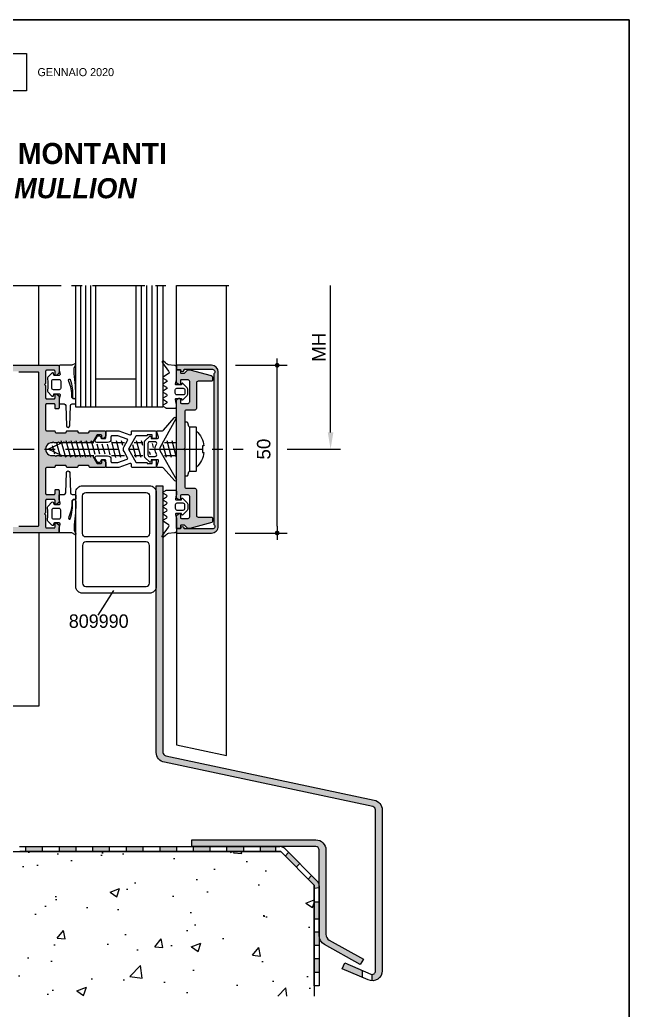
# Model space of a CAD drawing. Header units: millimetres. Extents: x -153 to 2280, y 0 to 724.
# Drawn here: x 1499.1 to 1590, y 546.4 to 694 of the extents above; entities that cross this region are included whole.
import ezdxf
from ezdxf.enums import TextEntityAlignment as Align

# ---------------------------------------------------------------- set-up
doc = ezdxf.new("R2010")
doc.units = ezdxf.units.MM
doc.header["$LTSCALE"] = 0.025
doc.header["$MEASUREMENT"] = 0
doc.linetypes.add('CENTER', pattern=[2, 1.25, -0.25, 0.25, -0.25])
doc.layers.get('0').update_dxf_attribs({"lineweight": 5})
for name, color, linetype in [('ASSI', 1, 'CENTER'), ('FILL', 253, 'Continuous'), ('FINE', 7, 'Continuous'), ('GOMMA', 80, 'Continuous'), ('GROSSA', 8, 'Continuous'), ('MARCHIO', 7, 'Continuous'), ('MURO', 5, 'Continuous'), ('QUOTE', 254, 'Continuous'), ('TESTO', 2, 'Continuous'), ('VETRO', 140, 'Continuous')]:
    doc.layers.add(name, color=color, linetype=linetype)
doc.styles.add('Aluk Text', font='GOTHIC.TTF')
doc.styles.add('CARTIGLIO', font='GOTHIC.TTF')
doc.styles.get("Standard").update_dxf_attribs({"font": 'arial.ttf'})

# ---------------------------------------------------------------- blocks, each defined once
blk = doc.blocks.new('k0855')
at = {"layer": 'GROSSA'}
blk.add_lwpolyline([(11.65, 0.8, -0.414214), (11.15, 0.3), (0.3, 0.3), (0, 0), (-0.3, 0.3), (-11.15, 0.3, -0.414214), (-11.65, 0.8), (-11.65, 3.3, 0.414214), (-12.15, 3.8), (-19.75, 3.8, -0.414214), (-20.25, 4.3), (-20.25, 8.3, 0.414214), (-20.55, 8.6), (-21.6, 8.6, 0.339454), (-21.89, 8.38), (-23.65, 1.8), (-23.65, 1.24), (-22.65, 0.24), (-22.65, -0.7, -0.414214), (-22.95, -1), (-23.5, -1, 0.414214), (-23.65, -1.15), (-23.65, -2.05, 0.414214), (-23.5, -2.2), (-19.97, -2.2, 0.198912), (-19.76, -2.11), (-19.24, -1.59, 0.198912), (-19.15, -1.38), (-19.15, -1.3, 0.414214), (-19.45, -1), (-20.35, -1, -0.414214), (-20.65, -0.7), (-20.65, 1.3, -0.414214), (-20.15, 1.8), (-14.15, 1.8, -0.414214), (-13.65, 1.3), (-13.65, -0.7, -0.414214), (-13.95, -1), (-14.85, -1, 0.414214), (-15.15, -1.3), (-15.15, -1.48, 0.198912), (-15.06, -1.69), (-14.64, -2.11, 0.198912), (-14.43, -2.2), (14.43, -2.2, 0.198912), (14.64, -2.11), (15.06, -1.69, 0.198912), (15.15, -1.48), (15.15, -1.3, 0.414214), (14.85, -1), (13.95, -1, -0.414214), (13.65, -0.7), (13.65, 1.3, -0.414214), (14.15, 1.8), (20.14, 1.8, -0.414214), (20.64, 1.3), (20.64, -0.7, -0.414214), (20.34, -1), (19.44, -1, 0.414214), (19.14, -1.3), (19.14, -1.38, 0.198912), (19.23, -1.59), (19.75, -2.11, 0.198912), (19.96, -2.2), (23.49, -2.2, 0.414214), (23.64, -2.05), (23.64, -1.15, 0.414214), (23.49, -1), (22.94, -1, -0.414214), (22.64, -0.7), (22.64, 0.24), (23.64, 1.24), (23.64, 1.8), (21.91, 8.23, 0.339454), (21.43, 8.6), (20.54, 8.6, 0.414214), (20.24, 8.3), (20.24, 4.3, -0.414214), (19.74, 3.8), (12.15, 3.8, 0.414214), (11.65, 3.3)], format="xyb", close=True, dxfattribs=at)
blk = doc.blocks.new('PUNTO')
blk.add_line((-1, 0), (1, 0))
at = {"const_width": 0.35}
blk.add_lwpolyline([(-0.175, 0, 1), (0.175, 0, 1)], format="xyb", close=True, dxfattribs=at)
blk = doc.blocks.new('NMC')
at = {"layer": 'MARCHIO'}
blk.add_line((3.48, -10.6), (3.48, -5), dxfattribs=at)
at = {"layer": 'MARCHIO', "const_width": 0.715}
blk.add_lwpolyline([(-16.55, -6.25), (-16.55, -9.16, -1), (-18.71, -9.16), (-18.71, -6.25)], format="xyb", dxfattribs=at)
at = {"layer": 'MARCHIO'}
blk.add_lwpolyline([(15.08, -10.6), (-8.93, -10.6), (-8.93, -5), (15.08, -5)], close=True, dxfattribs=at)
blk.add_circle((-13.11, -5.43), 0.354, dxfattribs=at)
for points in [[(-15.33, -4.97), (-13.83, -4.97), (-15.33, -10.6), (-13.83, -10.6)], [(-25.23, -10.6), (-24.37, -10.6), (-22.33, -6.25), (-22.31, -7.51)], [(-22.33, -6.25), (-22.31, -7.51), (-21.6, -6.25), (-21.6, -10.6)], [(-21.23, -6.25), (-20.51, -6.25), (-21.23, -10.6), (-20.51, -9.88)], [(-12.31, -6.35), (-10.47, -6.35), (-13.81, -8.47), (-11.97, -8.47)], [(-23.11, -8.71), (-23.58, -9.42), (-22.31, -8.71), (-22.31, -9.42)], [(-22.31, -10.6), (-21.6, -10.6), (-22.31, -7.51)], [(-13.81, -8.47), (-11.97, -8.47), (-12.31, -10.6), (-10.47, -10.6)], [(-20.51, -9.88), (-21.23, -10.6), (-19.14, -9.88), (-19.14, -10.6)]]:
    blk.add_solid(points, dxfattribs=at)
blk.add_text('R', height=0.356, dxfattribs=at).set_placement((-13.11, -5.43), align=Align.MIDDLE)
at = {"layer": 'MARCHIO', "color": 2, "style": 'CARTIGLIO'}
for tag, p in [('SERIE', (-2.72, -7.8)), ('PAG', (9.28, -7.8))]:
    blk.add_attdef(tag, text='', height=2.4, dxfattribs=at).set_placement(p, align=Align.MIDDLE)
blk.add_attdef('REVISIONE', text='', height=1.2, dxfattribs=at).set_placement((16.73, -7.8), align=Align.MIDDLE_LEFT)

msp = doc.modelspace()

# ---------------------------------------------------------------- hatches: boundary and pattern name
at = {"layer": 'FILL'}
h = msp.add_hatch(color=256, dxfattribs=at)
edge = h.paths.add_edge_path()
edge.add_arc((1511.786, 632.592), 0.155, 1.8558, 88.26418, ccw=False)
edge.add_line((1511.941, 632.597), (1511.941, 632.009))
edge.add_arc((1511.791, 632.009), 0.15, 315, 360, ccw=False)
edge.add_line((1511.897, 631.903), (1511.635, 631.641))
edge.add_arc((1511.513, 631.763), 0.173, 185.31606, 315, ccw=False)
edge.add_line((1511.341, 631.747), (1511.341, 631.997))
edge.add_arc((1511.191, 631.997), 0.15, 360, 450)
edge.add_line((1511.191, 632.147), (1510.706, 632.147))
edge.add_arc((1510.706, 631.997), 0.15, 90, 150)
edge.add_line((1510.576, 632.072), (1509.97, 631.022))
edge.add_line((1509.97, 631.022), (1509.84, 630.947))
edge.add_line((1509.84, 630.947), (1509.793, 630.947))
edge.add_line((1509.793, 630.947), (1509.643, 631.097))
edge.add_line((1509.643, 631.097), (1509.493, 630.947))
edge.add_line((1509.493, 630.947), (1508.996, 630.947))
edge.add_line((1508.996, 630.947), (1508.846, 631.097))
edge.add_line((1508.846, 631.097), (1508.696, 630.947))
edge.add_line((1508.696, 630.947), (1508.201, 630.947))
edge.add_line((1508.201, 630.947), (1508.051, 631.097))
edge.add_line((1508.051, 631.097), (1507.901, 630.947))
edge.add_line((1507.901, 630.947), (1507.406, 630.947))
edge.add_line((1507.406, 630.947), (1507.256, 631.097))
edge.add_line((1507.256, 631.097), (1507.106, 630.947))
edge.add_line((1507.106, 630.947), (1506.611, 630.947))
edge.add_line((1506.611, 630.947), (1506.461, 631.097))
edge.add_line((1506.461, 631.097), (1506.311, 630.947))
edge.add_line((1506.311, 630.947), (1505.816, 630.947))
edge.add_line((1505.816, 630.947), (1505.666, 631.097))
edge.add_line((1505.666, 631.097), (1505.516, 630.947))
edge.add_line((1505.516, 630.947), (1505.021, 630.947))
edge.add_line((1505.021, 630.947), (1504.871, 631.097))
edge.add_line((1504.871, 631.097), (1504.721, 630.947))
edge.add_line((1504.721, 630.947), (1504.226, 630.947))
edge.add_line((1504.226, 630.947), (1504.076, 631.097))
edge.add_line((1504.076, 631.097), (1503.925, 630.947))
edge.add_arc((1503.891, 629.997), 0.95, 87.94461, 272.05539)
edge.add_line((1503.925, 629.047), (1504.323, 629.047))
edge.add_line((1504.323, 629.047), (1504.473, 628.897))
edge.add_line((1504.473, 628.897), (1504.623, 629.047))
edge.add_line((1504.623, 629.047), (1505.118, 629.047))
edge.add_line((1505.118, 629.047), (1505.268, 628.897))
edge.add_line((1505.268, 628.897), (1505.418, 629.047))
edge.add_line((1505.418, 629.047), (1505.913, 629.047))
edge.add_line((1505.913, 629.047), (1506.063, 628.897))
edge.add_line((1506.063, 628.897), (1506.213, 629.047))
edge.add_line((1506.213, 629.047), (1506.708, 629.047))
edge.add_line((1506.708, 629.047), (1506.858, 628.897))
edge.add_line((1506.858, 628.897), (1507.008, 629.047))
edge.add_line((1507.008, 629.047), (1507.503, 629.047))
edge.add_line((1507.503, 629.047), (1507.653, 628.897))
edge.add_line((1507.653, 628.897), (1507.803, 629.047))
edge.add_line((1507.803, 629.047), (1508.298, 629.047))
edge.add_line((1508.298, 629.047), (1508.448, 628.897))
edge.add_line((1508.448, 628.897), (1508.598, 629.047))
edge.add_line((1508.598, 629.047), (1509.093, 629.047))
edge.add_line((1509.093, 629.047), (1509.243, 628.897))
edge.add_line((1509.243, 628.897), (1509.393, 629.047))
edge.add_line((1509.393, 629.047), (1509.84, 629.047))
edge.add_arc((1509.84, 628.897), 0.15, 30, 90, ccw=False)
edge.add_line((1509.97, 628.972), (1510.576, 627.922))
edge.add_arc((1510.706, 627.997), 0.15, 210, 270)
edge.add_line((1510.706, 627.847), (1511.191, 627.847))
edge.add_arc((1511.191, 627.997), 0.15, 270, 360)
edge.add_line((1511.341, 627.997), (1511.341, 628.247))
edge.add_arc((1511.513, 628.23), 0.173, 45.42337, 174.26057, ccw=False)
edge.add_line((1511.635, 628.353), (1511.897, 628.091))
edge.add_arc((1511.791, 627.985), 0.15, 0, 45, ccw=False)
edge.add_line((1511.941, 627.985), (1511.941, 627.397))
edge.add_arc((1511.79, 627.397), 0.15, 270.11656, 360, ccw=False)
edge.add_line((1511.791, 627.247), (1509.589, 627.247))
edge.add_arc((1509.589, 627.397), 0.15, 180, 270, ccw=False)
edge.add_arc((1509.289, 627.397), 0.15, 0, 90)
edge.add_line((1509.289, 627.547), (1507.889, 627.547))
edge.add_arc((1507.889, 627.397), 0.15, 90, 180)
edge.add_arc((1507.589, 627.397), 0.15, -90, 0, ccw=False)
edge.add_line((1507.589, 627.247), (1506.189, 627.247))
edge.add_arc((1506.189, 627.397), 0.15, 180, 270, ccw=False)
edge.add_arc((1505.889, 627.397), 0.15, 0, 90)
edge.add_line((1505.889, 627.547), (1504.491, 627.547))
edge.add_arc((1504.491, 627.397), 0.15, 90, 180)
edge.add_arc((1504.191, 627.397), 0.15, -90, 0, ccw=False)
edge.add_line((1504.191, 627.247), (1503.091, 627.247))
edge.add_arc((1503.091, 627.097), 0.15, 90, 180)
edge.add_line((1502.941, 627.097), (1502.941, 623.397))
edge.add_arc((1503.091, 623.397), 0.15, 180, 270)
edge.add_line((1503.091, 623.247), (1504.191, 623.247))
edge.add_arc((1504.191, 623.397), 0.15, 270, 360)
edge.add_line((1504.341, 623.397), (1504.341, 623.847))
edge.add_arc((1504.491, 623.847), 0.15, 90, 180, ccw=False)
edge.add_line((1504.491, 623.997), (1504.791, 623.997))
edge.add_arc((1504.791, 623.847), 0.15, 0, 90, ccw=False)
edge.add_line((1504.941, 623.847), (1504.941, 622.159))
edge.add_arc((1504.791, 622.159), 0.15, 315, 360, ccw=False)
edge.add_line((1504.897, 622.053), (1504.635, 621.791))
edge.add_arc((1504.529, 621.897), 0.15, 270, 315, ccw=False)
edge.add_line((1504.529, 621.747), (1504.491, 621.747))
edge.add_arc((1504.491, 621.897), 0.15, 180, 270, ccw=False)
edge.add_line((1504.341, 621.897), (1504.341, 622.347))
edge.add_arc((1504.191, 622.347), 0.15, 0, 90)
edge.add_line((1504.191, 622.497), (1503.091, 622.497))
edge.add_arc((1503.091, 622.347), 0.15, 90, 180)
edge.add_line((1502.941, 622.347), (1502.941, 620.521))
edge.add_line((1502.941, 620.521), (1502.791, 620.372))
edge.add_line((1502.791, 620.372), (1502.941, 620.223))
edge.add_line((1502.941, 620.223), (1502.941, 618.397))
edge.add_arc((1503.091, 618.397), 0.15, 180, 270)
edge.add_line((1503.091, 618.247), (1504.191, 618.247))
edge.add_arc((1504.191, 618.397), 0.15, 270, 360)
edge.add_line((1504.341, 618.397), (1504.341, 618.847))
edge.add_arc((1504.491, 618.847), 0.15, 90, 180, ccw=False)
edge.add_line((1504.491, 618.997), (1504.529, 618.997))
edge.add_arc((1504.529, 618.847), 0.15, 45, 90, ccw=False)
edge.add_line((1504.635, 618.953), (1504.897, 618.691))
edge.add_arc((1504.791, 618.585), 0.15, 0, 45, ccw=False)
edge.add_line((1504.941, 618.585), (1504.941, 617.647))
edge.add_arc((1504.791, 617.647), 0.15, -90, 0, ccw=False)
edge.add_line((1504.791, 617.497), (1450.441, 617.497))
edge.add_arc((1450.441, 617.997), 0.5, 180, 270, ccw=False)
edge.add_line((1449.941, 617.997), (1449.941, 641.997))
edge.add_arc((1450.441, 641.997), 0.5, 90, 180, ccw=False)
edge.add_line((1450.441, 642.497), (1504.791, 642.497))
edge.add_arc((1504.791, 642.347), 0.15, 0, 90, ccw=False)
edge.add_line((1504.941, 642.347), (1504.941, 641.409))
edge.add_arc((1504.791, 641.409), 0.15, -45, 0, ccw=False)
edge.add_line((1504.897, 641.303), (1504.635, 641.041))
edge.add_arc((1504.529, 641.147), 0.15, 270, 315, ccw=False)
edge.add_line((1504.529, 640.997), (1504.491, 640.997))
edge.add_arc((1504.491, 641.147), 0.15, 180, 270, ccw=False)
edge.add_line((1504.341, 641.147), (1504.341, 641.597))
edge.add_arc((1504.191, 641.597), 0.15, 0, 90)
edge.add_line((1504.191, 641.747), (1503.091, 641.747))
edge.add_arc((1503.091, 641.597), 0.15, 90, 180)
edge.add_line((1502.941, 641.597), (1502.941, 639.771))
edge.add_line((1502.941, 639.771), (1502.791, 639.622))
edge.add_line((1502.791, 639.622), (1502.941, 639.473))
edge.add_line((1502.941, 639.473), (1502.941, 637.647))
edge.add_arc((1503.091, 637.647), 0.15, 180, 270)
edge.add_line((1503.091, 637.497), (1504.191, 637.497))
edge.add_arc((1504.191, 637.647), 0.15, 270, 360)
edge.add_line((1504.341, 637.647), (1504.341, 638.097))
edge.add_arc((1504.491, 638.097), 0.15, 90, 180, ccw=False)
edge.add_line((1504.491, 638.247), (1504.529, 638.247))
edge.add_arc((1504.529, 638.097), 0.15, 45, 90, ccw=False)
edge.add_line((1504.635, 638.203), (1504.897, 637.941))
edge.add_arc((1504.791, 637.835), 0.15, 0, 45, ccw=False)
edge.add_line((1504.941, 637.835), (1504.941, 636.147))
edge.add_arc((1504.791, 636.147), 0.15, -90, 0, ccw=False)
edge.add_line((1504.791, 635.997), (1504.491, 635.997))
edge.add_arc((1504.491, 636.147), 0.15, 180, 270, ccw=False)
edge.add_line((1504.341, 636.147), (1504.341, 636.597))
edge.add_arc((1504.191, 636.597), 0.15, 0, 90)
edge.add_line((1504.191, 636.747), (1503.091, 636.747))
edge.add_arc((1503.091, 636.597), 0.15, 90, 180)
edge.add_line((1502.941, 636.597), (1502.941, 632.897))
edge.add_arc((1503.091, 632.897), 0.15, 180, 270)
edge.add_line((1503.091, 632.747), (1504.191, 632.747))
edge.add_arc((1504.191, 632.597), 0.15, 0, 90, ccw=False)
edge.add_arc((1504.491, 632.597), 0.15, 180, 270)
edge.add_line((1504.491, 632.447), (1505.889, 632.447))
edge.add_arc((1505.889, 632.597), 0.15, 270, 360)
edge.add_arc((1506.189, 632.597), 0.15, 90, 180, ccw=False)
edge.add_line((1506.189, 632.747), (1507.589, 632.747))
edge.add_arc((1507.589, 632.597), 0.15, 0, 90, ccw=False)
edge.add_arc((1507.889, 632.597), 0.15, 180, 270)
edge.add_line((1507.889, 632.447), (1509.289, 632.447))
edge.add_arc((1509.289, 632.597), 0.15, 270, 360)
edge.add_arc((1509.589, 632.597), 0.15, 90, 180, ccw=False)
edge.add_line((1509.589, 632.747), (1511.791, 632.747))
edge.add_line((1511.791, 632.747), (1511.791, 632.747))
edge = h.paths.add_edge_path(flags=16)
edge.add_line((1451.091, 618.497), (1452.541, 618.497))
edge.add_arc((1452.541, 618.647), 0.15, 270, 360)
edge.add_line((1452.691, 618.647), (1452.691, 619.847))
edge.add_arc((1452.841, 619.847), 0.15, 90, 180, ccw=False)
edge.add_line((1452.841, 619.997), (1453.291, 619.997))
edge.add_arc((1453.291, 619.847), 0.15, 0, 90, ccw=False)
edge.add_line((1453.441, 619.847), (1453.441, 618.647))
edge.add_arc((1453.591, 618.647), 0.15, 180, 270)
edge.add_line((1453.591, 618.497), (1456.441, 618.497))
edge.add_line((1456.441, 618.497), (1456.441, 618.397))
edge.add_line((1456.441, 618.397), (1476.191, 618.397))
edge.add_line((1476.191, 618.397), (1476.191, 618.497))
edge.add_line((1476.191, 618.497), (1479.191, 618.497))
edge.add_line((1479.191, 618.497), (1479.191, 618.397))
edge.add_line((1479.191, 618.397), (1498.941, 618.397))
edge.add_line((1498.941, 618.397), (1498.941, 618.497))
edge.add_line((1498.941, 618.497), (1501.791, 618.497))
edge.add_arc((1501.791, 618.647), 0.15, 270, 360)
edge.add_line((1501.941, 618.647), (1501.941, 641.347))
edge.add_arc((1501.791, 641.347), 0.15, 0, 90)
edge.add_line((1501.791, 641.497), (1498.941, 641.497))
edge.add_line((1498.941, 641.497), (1498.941, 641.597))
edge.add_line((1498.941, 641.597), (1479.191, 641.597))
edge.add_line((1479.191, 641.597), (1479.191, 641.497))
edge.add_line((1479.191, 641.497), (1476.191, 641.497))
edge.add_line((1476.191, 641.497), (1476.191, 641.597))
edge.add_line((1476.191, 641.597), (1456.441, 641.597))
edge.add_line((1456.441, 641.597), (1456.441, 641.497))
edge.add_line((1456.441, 641.497), (1453.591, 641.497))
edge.add_arc((1453.591, 641.347), 0.15, 90, 180)
edge.add_line((1453.441, 641.347), (1453.441, 640.147))
edge.add_arc((1453.291, 640.147), 0.15, -90, 0, ccw=False)
edge.add_line((1453.291, 639.997), (1452.841, 639.997))
edge.add_arc((1452.841, 640.147), 0.15, 180, 270, ccw=False)
edge.add_line((1452.691, 640.147), (1452.691, 641.347))
edge.add_arc((1452.541, 641.347), 0.15, 0, 90)
edge.add_line((1452.541, 641.497), (1451.091, 641.497))
edge.add_arc((1451.091, 641.347), 0.15, 90, 180)
edge.add_line((1450.941, 641.347), (1450.941, 618.647))
edge.add_arc((1451.091, 618.647), 0.15, 180, 270)
h = msp.add_hatch(color=256, dxfattribs=at)
edge = h.paths.add_edge_path()
edge.add_line((1523.629, 641.903), (1527.813, 641.897))
edge.add_arc((1527.813, 641.522), 0.375, -53.1301, 90, ccw=False)
edge.add_line((1528.038, 641.222), (1528.038, 618.772))
edge.add_arc((1527.813, 618.472), 0.375, -90, 53.1301, ccw=False)
edge.add_line((1527.813, 618.097), (1523.629, 618.094))
edge.add_arc((1523.339, 618.126), 0.292, 353.73536, 542.06934)
edge.add_line((1523.048, 618.116), (1522.44, 618.094))
edge.add_line((1522.44, 618.094), (1522.44, 617.494))
edge.add_line((1522.44, 617.494), (1527.688, 617.493))
edge.add_arc((1527.688, 618.493), 1, 269.98677, 360)
edge.add_line((1528.688, 618.493), (1528.688, 641.501))
edge.add_arc((1527.688, 641.501), 1, 0, 89.97082)
edge.add_line((1527.689, 642.501), (1522.44, 642.504))
edge.add_line((1522.44, 642.504), (1522.44, 641.904))
edge.add_line((1522.44, 641.904), (1523.048, 641.882))
edge.add_arc((1523.339, 641.871), 0.292, 177.88825, 366.22223)
h = msp.add_hatch(color=256, dxfattribs=at)
edge = h.paths.add_edge_path()
edge.add_arc((1523.94, 635.572), 0.25, 90, 180)
edge.add_line((1523.69, 635.572), (1523.69, 630.147))
edge.add_line((1523.69, 630.147), (1523.54, 629.997))
edge.add_line((1523.54, 629.997), (1523.69, 629.847))
edge.add_line((1523.69, 629.847), (1523.69, 624.422))
edge.add_arc((1523.94, 624.422), 0.25, 180, 270)
edge.add_line((1523.94, 624.172), (1525.19, 624.172))
edge.add_arc((1525.19, 623.922), 0.25, 0, 90, ccw=False)
edge.add_line((1525.44, 623.922), (1525.44, 620.122))
edge.add_arc((1525.69, 620.122), 0.25, 180, 270)
edge.add_line((1525.69, 619.872), (1527.69, 619.872))
edge.add_arc((1527.69, 619.722), 0.15, 0, 90, ccw=False)
edge.add_line((1527.84, 619.722), (1527.84, 619.198))
edge.add_arc((1527.69, 619.198), 0.15, -75, 0, ccw=False)
edge.add_line((1527.728, 619.053), (1524.44, 618.172))
edge.add_line((1524.44, 618.172), (1524.162, 618.172))
edge.add_line((1524.162, 618.172), (1523.662, 618.672))
edge.add_line((1523.662, 618.672), (1523.19, 618.672))
edge.add_arc((1523.19, 618.522), 0.15, 90, 180)
edge.add_line((1523.04, 618.522), (1523.04, 618.247))
edge.add_arc((1522.965, 618.247), 0.075, -90, 0, ccw=False)
edge.add_line((1522.965, 618.172), (1522.515, 618.172))
edge.add_arc((1522.515, 618.247), 0.075, 180, 270, ccw=False)
edge.add_line((1522.44, 618.247), (1522.44, 620.01))
edge.add_arc((1522.59, 620.01), 0.15, 135, 180, ccw=False)
edge.add_line((1522.483, 620.116), (1522.746, 620.378))
edge.add_arc((1522.852, 620.272), 0.15, 90, 135, ccw=False)
edge.add_line((1522.852, 620.422), (1522.89, 620.422))
edge.add_arc((1522.89, 620.272), 0.15, 0, 90, ccw=False)
edge.add_line((1523.04, 620.272), (1523.04, 619.822))
edge.add_arc((1523.19, 619.822), 0.15, 180, 270)
edge.add_line((1523.19, 619.672), (1524.19, 619.672))
edge.add_arc((1524.19, 619.922), 0.25, 270, 360)
edge.add_line((1524.44, 619.922), (1524.44, 622.922))
edge.add_arc((1524.19, 622.922), 0.25, 0, 90)
edge.add_line((1524.19, 623.172), (1523.19, 623.172))
edge.add_arc((1523.19, 623.022), 0.15, 90, 180)
edge.add_line((1523.04, 623.022), (1523.04, 622.572))
edge.add_arc((1522.89, 622.572), 0.15, -90, 0, ccw=False)
edge.add_line((1522.89, 622.422), (1522.802, 622.422))
edge.add_arc((1522.802, 622.572), 0.15, 225, 270, ccw=False)
edge.add_line((1522.696, 622.466), (1522.483, 622.678))
edge.add_arc((1522.59, 622.784), 0.15, 180, 225, ccw=False)
edge.add_line((1522.44, 622.784), (1522.44, 637.21))
edge.add_arc((1522.59, 637.21), 0.15, 135, 180, ccw=False)
edge.add_line((1522.483, 637.316), (1522.696, 637.528))
edge.add_arc((1522.802, 637.422), 0.15, 90, 135, ccw=False)
edge.add_line((1522.802, 637.572), (1522.89, 637.572))
edge.add_arc((1522.89, 637.422), 0.15, 0, 90, ccw=False)
edge.add_line((1523.04, 637.422), (1523.04, 636.972))
edge.add_arc((1523.19, 636.972), 0.15, 180, 270)
edge.add_line((1523.19, 636.822), (1524.19, 636.822))
edge.add_arc((1524.19, 637.072), 0.25, 270, 360)
edge.add_line((1524.44, 637.072), (1524.44, 640.066))
edge.add_arc((1524.19, 640.066), 0.25, 0, 90)
edge.add_line((1524.19, 640.316), (1523.19, 640.316))
edge.add_arc((1523.19, 640.166), 0.15, 90, 180)
edge.add_line((1523.04, 640.166), (1523.04, 639.716))
edge.add_arc((1522.89, 639.716), 0.15, 270, 360, ccw=False)
edge.add_line((1522.89, 639.566), (1522.852, 639.566))
edge.add_arc((1522.852, 639.716), 0.15, 225, 270, ccw=False)
edge.add_line((1522.746, 639.61), (1522.483, 639.872))
edge.add_arc((1522.59, 639.978), 0.15, 180, 225, ccw=False)
edge.add_line((1522.44, 639.978), (1522.44, 641.741))
edge.add_arc((1522.515, 641.741), 0.075, 90, 180, ccw=False)
edge.add_line((1522.515, 641.816), (1522.965, 641.816))
edge.add_arc((1522.965, 641.741), 0.075, 0, 90, ccw=False)
edge.add_line((1523.04, 641.741), (1523.04, 641.466))
edge.add_arc((1523.19, 641.466), 0.15, 180, 270)
edge.add_line((1523.19, 641.316), (1523.662, 641.316))
edge.add_line((1523.662, 641.316), (1524.162, 641.816))
edge.add_line((1524.162, 641.816), (1524.44, 641.816))
edge.add_line((1524.44, 641.816), (1527.654, 640.954))
edge.add_arc((1527.59, 640.713), 0.25, 0, 75, ccw=False)
edge.add_line((1527.84, 640.713), (1527.84, 640.266))
edge.add_arc((1527.69, 640.266), 0.15, 270, 360, ccw=False)
edge.add_line((1527.69, 640.116), (1525.69, 640.116))
edge.add_arc((1525.69, 639.866), 0.25, 90, 180)
edge.add_line((1525.44, 639.866), (1525.44, 636.072))
edge.add_arc((1525.19, 636.072), 0.25, -90, 0, ccw=False)
edge.add_line((1525.19, 635.822), (1523.94, 635.822))
h = msp.add_hatch(color=256, dxfattribs=at)
h.paths.add_polyline_path([(1550.153, 551.266), (1550.153, 552.291), (1547.554, 553.404), (1547.188, 552.55)], flags=17)
h.paths.add_polyline_path([(1553.153, 576.212, 0.3540712), (1551.965, 577.68), (1520.853, 584.298, -0.3639702), (1520.44, 584.791), (1520.44, 616.853, -0.6130371), (1520.379, 617.113), (1520.44, 617.2), (1520.44, 624.532), (1519.44, 624.532), (1519.44, 584.791, 0.3639702), (1520.679, 583.313), (1551.757, 576.702, -0.3540712), (1552.153, 576.213), (1552.153, 552.193, -0.4195821), (1551.644, 551.693), (1551.644, 550.752, 0.4159725), (1553.153, 552.252)])
msp.add_hatch(color=256, dxfattribs=at).paths.add_polyline_path([(1524.754, 571.747), (1524.754, 570.747), (1543.255, 570.747, -0.4142136), (1543.755, 570.247), (1543.755, 557.482, 0.2708035), (1544.519, 556.175), (1549.889, 553.151), (1550.341, 553.953), (1545.264, 556.812, -0.2708035), (1544.755, 557.683), (1544.755, 570.247, 0.4142136), (1543.255, 571.747)])
h = msp.add_hatch(dxfattribs=at)
h.set_pattern_fill('AR-CONC', color=256, scale=0.08, style=0)
h.set_pattern_definition([(50, (1363.567, 388.969), (14.5748, -1.2751), [1.524, -16.764]), (355, (1363.567, 388.969), (-2.8194, 15.2845), [1.2192, -13.4112]), (100.451, (1364.782, 388.863), (11.7554, 14.0093), [1.2952, -14.2472]), (46.184, (1363.567, 393.033), (21.6863, -3.3634), [2.286, -25.146]), (96.636, (1365.374, 392.753), (18.9923, 19.794), [1.9428, -21.3708]), (351.184, (1363.567, 393.033), (18.9924, 19.794), [1.8288, -20.1168]), (21, (1365.599, 392.017), (12.1292, -8.18124), [1.524, -16.764]), (326, (1365.6, 392.017), (4.9442, 14.735), [1.2192, -13.4112]), (71.4514, (1366.61, 391.335), (17.0733, 6.5538), [1.2952, -14.2472]), (37.5, (1363.567, 388.969), (0.24709, 6.7644), [0, -13.24864, 0, -13.6144, 0, -13.462]), (7.5, (1363.567, 388.969), (5.34557, 8.01445), [0, -7.76224, 0, -12.94384, 0, -5.1308]), (327.5, (1359.036, 388.969), (10.84725, -0.4583), [0, -5.08, 0, -15.8496, 0, -21.0312]), (317.5, (1357.004, 388.969), (11.85033, 2.03412), [0, -6.604, 0, -10.52576, 0, -14.9352])])
edge = h.paths.add_edge_path()
edge.add_line((1428.709, 548.427), (1543.005, 548.427))
edge.add_line((1543.005, 548.427), (1543.005, 564.997))
edge.add_line((1543.005, 564.997), (1538.005, 569.997))
edge.add_line((1538.005, 569.997), (1482.97, 569.997))
edge.add_line((1482.97, 569.997), (1482.97, 565.707))
edge.add_line((1482.97, 565.707), (1484.12, 559.31))
edge.add_arc((1483.878, 559.247), 0.25, -90, 14.55368, ccw=False)
edge.add_line((1483.878, 558.997), (1461.751, 558.997))
edge.add_arc((1461.751, 559.247), 0.25, 165.44632, 270, ccw=False)
edge.add_line((1461.509, 559.31), (1462.659, 565.707))
edge.add_line((1462.659, 565.707), (1462.659, 569.997))
edge.add_line((1462.659, 569.997), (1448.053, 569.997))
edge.add_line((1448.053, 569.997), (1428.709, 548.427))
h.paths.add_polyline_path([(1408.955, 548.427), (1428.709, 548.427), (1448.053, 569.997), (1408.955, 569.997)])
at = {"layer": 'FINE'}
h = msp.add_hatch(color=256, dxfattribs=at)
h.paths.add_polyline_path([(1537.225, 570.747), (1534.94, 570.747), (1534.94, 569.997), (1537.225, 569.997)])
h.paths.add_polyline_path([(1532.44, 570.747), (1529.94, 570.747), (1529.94, 569.997), (1532.44, 569.997)])
h.paths.add_polyline_path([(1527.44, 570.747), (1524.94, 570.747), (1524.94, 569.997), (1527.44, 569.997)])
h.paths.add_polyline_path([(1522.44, 570.747), (1519.956, 570.747), (1519.956, 569.997), (1522.44, 569.997)])
h.paths.add_polyline_path([(1517.44, 570.747), (1514.94, 570.747), (1514.94, 569.997), (1517.44, 569.997)])
h.paths.add_polyline_path([(1512.44, 570.747), (1509.94, 570.747), (1509.94, 569.997), (1512.44, 569.997)])
h.paths.add_polyline_path([(1507.44, 570.747), (1504.94, 570.747), (1504.94, 569.997), (1507.44, 569.997)])
h.paths.add_polyline_path([(1502.44, 570.747), (1499.94, 570.747), (1499.94, 569.997), (1502.44, 569.997)])
h = msp.add_hatch(color=256, dxfattribs=at)
h.paths.add_polyline_path([(1539.188, 569.875), (1538.658, 569.345), (1540.323, 567.68), (1540.853, 568.21)])
h.paths.add_polyline_path([(1542.621, 566.442), (1542.09, 565.912), (1543.005, 564.997), (1543.005, 564.491), (1543.755, 564.584), (1543.755, 564.893, 0.1989095), (1543.462, 565.6)])
h.paths.add_polyline_path([(1543.755, 562.497), (1543.005, 562.497), (1543.005, 559.997), (1543.755, 559.997)])
h = msp.add_hatch(color=256, dxfattribs=at)
h.paths.add_polyline_path([(1543.005, 556.003), (1543.755, 556.003), (1543.755, 558.003), (1543.005, 558.003)])
h.paths.add_polyline_path([(1543.755, 554.003), (1543.005, 554.003), (1543.005, 552.003), (1543.755, 552.003)])

# ---------------------------------------------------------------- linework, layer by layer
at = {"layer": 'ASSI', "ltscale": 250}
for p, q in [((1447.44, 654.375), (1531.453, 654.375)), ((1443.415, 629.997), (1532.427, 629.997))]:
    msp.add_line(p, q, dxfattribs=at)
at = {"layer": 'FINE'}
for p, q in [((1501.941, 642.497), (1501.941, 654.375)), ((1522.44, 641.741), (1522.44, 654.375)), ((1529.94, 584.322), (1529.94, 654.375)), ((1524.397, 633.297), (1524.397, 626.697)), ((1504.298, 629.254), (1503.968, 630.488)), ((1505.152, 628.865), (1504.604, 630.911)), ((1505.934, 628.747), (1505.264, 631.247)), ((1506.684, 628.747), (1506.014, 631.247)), ((1507.434, 628.747), (1506.764, 631.247)), ((1508.184, 628.747), (1507.514, 631.247)), ((1508.934, 628.747), (1508.264, 631.247)), ((1509.684, 628.747), (1509.014, 631.247)), ((1510.318, 629.181), (1509.764, 631.247)), ((1511.05, 629.247), (1510.648, 630.747)), ((1511.8, 629.247), (1511.398, 630.747)), ((1512.579, 629.138), (1512.148, 630.747)), ((1513.434, 628.747), (1512.81, 631.075)), ((1514.184, 628.747), (1513.514, 631.247)), ((1514.45, 630.553), (1514.264, 631.247)), ((1516.434, 628.747), (1515.932, 630.62)), ((1517.184, 628.747), (1516.514, 631.247)), ((1517.457, 630.526), (1517.264, 631.247)), ((1519.031, 630.25), (1518.871, 630.847)), ((1520.973, 628.747), (1520.463, 630.649)), ((1521.723, 628.747), (1521.053, 631.247)), ((1522.473, 628.747), (1521.803, 631.247)), ((1518.577, 629.147), (1518.457, 629.593)), ((1522.44, 617.494), (1522.44, 585.918)), ((1522.44, 585.918), (1529.94, 584.322))]:
    msp.add_line(p, q, dxfattribs=at)
for points in [[(1523.69, 625.997), (1524.037, 625.997, 0.330962), (1524.133, 626.068), (1524.301, 626.626, -0.330962), (1524.397, 626.697), (1525.34, 626.697, 0.4142136), (1525.44, 626.797), (1525.44, 629.997), (1525.44, 633.197, 0.4142136), (1525.34, 633.297), (1524.397, 633.297, -0.330962), (1524.301, 633.368), (1524.133, 633.926, 0.330962), (1524.037, 633.997), (1523.69, 633.997)], [(1525.44, 632.697, -0.1708493), (1526.559, 630.477), (1526.35, 630.477), (1526.35, 629.517), (1526.559, 629.517, -0.1708493), (1525.44, 627.297, -0.1708493)]]:
    msp.add_lwpolyline(points, format="xyb", dxfattribs=at)
for points in [[(1510.133, 628.997), (1505.427, 628.997), (1503.307, 629.997), (1505.427, 630.997), (1510.133, 630.997)], [(1512.75, 630.997), (1514.707, 630.997)], [(1516.15, 630.997), (1517.457, 630.997)], [(1520.657, 630.997), (1522.44, 630.997)], [(1514.707, 628.997), (1512.75, 628.997)], [(1517.457, 628.997), (1516.15, 628.997)], [(1522.44, 628.997), (1520.666, 628.997)], [(1501.94, 617.497), (1501.94, 591.659), (1493.44, 591.659), (1493.44, 613.432), (1493.44, 613.432)]]:
    msp.add_lwpolyline(points, dxfattribs=at)
msp.add_arc((1499.132, 572.747), 2, 267.13053, 270, dxfattribs=at)
at = {"layer": 'GOMMA'}
for p, q in [((1538.005, 569.997), (1499.087, 569.997)), ((1499.132, 570.747), (1537.902, 570.747)), ((1499.94, 570.747), (1499.94, 569.997)), ((1502.44, 570.747), (1502.44, 569.997)), ((1504.94, 570.747), (1504.94, 569.997)), ((1507.44, 570.747), (1507.44, 569.997)), ((1509.94, 570.747), (1509.94, 569.997)), ((1512.44, 570.747), (1512.44, 569.997)), ((1514.94, 570.747), (1514.94, 569.997)), ((1517.44, 570.747), (1517.44, 569.997)), ((1519.956, 570.747), (1519.956, 569.997)), ((1522.44, 570.747), (1522.44, 569.997)), ((1524.94, 570.747), (1524.94, 569.997)), ((1527.44, 570.747), (1527.44, 569.997)), ((1529.94, 570.747), (1529.94, 569.997)), ((1532.44, 570.747), (1532.44, 569.997)), ((1534.94, 570.747), (1534.94, 569.997)), ((1537.225, 570.747), (1537.225, 569.997)), ((1543.005, 564.997), (1538.005, 569.997)), ((1538.609, 570.454), (1543.462, 565.6)), ((1538.658, 569.345), (1539.188, 569.875)), ((1540.323, 567.68), (1540.853, 568.21)), ((1542.09, 565.912), (1542.621, 566.442)), ((1543.005, 550.003), (1543.005, 564.997)), ((1543.755, 564.584), (1543.005, 564.491)), ((1543.755, 564.893), (1543.755, 550.003)), ((1543.005, 562.497), (1543.755, 562.497)), ((1543.005, 559.997), (1543.755, 559.997)), ((1543.755, 558.003), (1543.005, 558.003)), ((1543.755, 556.003), (1543.005, 556.003)), ((1543.755, 554.003), (1543.005, 554.003)), ((1543.755, 552.003), (1543.005, 552.003)), ((1543.755, 550.003), (1543.005, 550.003))]:
    msp.add_line(p, q, dxfattribs=at)
for points in [[(1503.884, 637.915, 0.6370703), (1504.139, 638.008), (1504.152, 638.156, -0.3888787), (1504.252, 638.247), (1504.941, 638.247, -0.4931454), (1505.086, 638.058), (1504.941, 637.517), (1504.941, 636.897, 0.4142136), (1505.091, 636.747), (1505.698, 636.747, -0.4052433), (1505.948, 636.505), (1506.041, 633.489, 0.9697392), (1506.541, 633.489), (1506.633, 636.505, -0.4052433), (1506.883, 636.747), (1507.291, 636.747, 0.4142136), (1507.441, 636.897), (1507.441, 637.347, 0.4142136), (1507.291, 637.497), (1507.141, 637.497, -0.4142136), (1506.841, 637.797, 0.1286776), (1506.407, 640.1, -0.3865361), (1506.462, 640.432, -0.5226703), (1506.619, 640.384, -0.097794), (1506.943, 637.751, 1.0114688), (1507.443, 637.764, 0.0438089), (1507.191, 641.243), (1507.191, 642.05), (1507.432, 642.607, 0.7195149), (1507.291, 642.734), (1506.872, 642.497), (1505.091, 642.497, 0.4142136), (1504.941, 642.347), (1504.941, 641.746, 0.0655435), (1504.946, 641.707), (1505.086, 641.186, -0.4931454), (1504.941, 640.997), (1504.252, 640.997, -0.3888787), (1504.152, 641.088), (1504.139, 641.236, 0.6370703), (1503.884, 641.329), (1503.269, 640.713, 0.2448502), (1503.199, 640.493, -0.0877772), (1503.199, 638.751, 0.2448502), (1503.269, 638.53)], [(1522.44, 636.269), (1522.44, 636.794, 0.0400852), (1522.434, 636.858), (1522.295, 637.38, -0.4931454), (1522.44, 637.569), (1523.128, 637.569, -0.3888787), (1523.228, 637.477), (1523.234, 637.41, 0.6370703), (1523.404, 637.348), (1524.066, 638.01, 0.1989124), (1524.14, 638.187), (1524.14, 638.951, 0.1989124), (1524.066, 639.127), (1523.404, 639.789, 0.6370703), (1523.234, 639.727), (1523.228, 639.66, -0.3888787), (1523.128, 639.569), (1522.44, 639.569, -0.4931454), (1522.295, 639.758), (1522.44, 640.298), (1522.44, 642.219, 0.4142136), (1522.19, 642.469), (1521.199, 642.587, -0.0754671), (1520.818, 642.864), (1520.539, 643.132, 0.8769765), (1520.379, 642.881), (1521.259, 641.618, -0.5220051), (1521.224, 641.209), (1520.515, 640.799, 0.5773503), (1520.515, 640.539), (1520.974, 640.274, -0.5773503), (1520.974, 640.014), (1520.515, 639.749, 0.5773503), (1520.515, 639.489), (1520.974, 639.224, -0.5773503), (1520.974, 638.964), (1520.515, 638.699, 0.5773503), (1520.515, 638.439), (1520.974, 638.174, -0.5773503), (1520.974, 637.914), (1520.515, 637.648, 0.5773503), (1520.515, 637.389), (1520.974, 637.123, -0.5773503), (1520.974, 636.864), (1520.515, 636.598, 0.5773503), (1520.515, 636.338), (1520.86, 636.139, 0.1316525), (1520.935, 636.119), (1522.29, 636.119, 0.4142136)], [(1504.941, 640.397, -0.4142136), (1505.191, 640.147), (1505.191, 639.097, -0.4142136), (1504.941, 638.847), (1504.102, 638.847, -0.4410091), (1503.853, 639.119, 0.0453369), (1503.853, 640.124, -0.4410091), (1504.102, 640.397)], [(1523.474, 638.069), (1522.523, 638.069, -0.4142136), (1522.273, 638.319), (1522.273, 638.819, -0.4142136), (1522.523, 639.069), (1523.474, 639.069, -0.4410091), (1523.723, 638.796), (1523.723, 638.341, -0.4410091)], [(1519.968, 630.208, 0.2216947), (1519.968, 629.786), (1522.406, 625.498, -1.0913085), (1522.171, 625.314), (1520.521, 627.179, 0.2539676), (1520.395, 627.247), (1519.657, 627.247, -0.5205671), (1519.516, 627.448), (1519.788, 628.196, 0.5205671), (1519.648, 628.397), (1518.707, 628.397), (1518.689, 628.184, -0.6370703), (1518.433, 628.091), (1517.751, 628.773, -0.1989124), (1517.707, 628.879), (1517.707, 631.115, -0.1989124), (1517.751, 631.221), (1518.433, 631.903, -0.6370703), (1518.689, 631.81), (1518.707, 631.597), (1519.648, 631.597, 0.5205671), (1519.788, 631.798), (1519.516, 632.546, -0.5205671), (1519.657, 632.747), (1520.395, 632.747, 0.2539676), (1520.521, 632.815), (1522.119, 634.68, -1.0913085), (1522.354, 634.496)], [(1510.993, 627.997), (1510.816, 627.997, -0.2610883), (1510.688, 628.069), (1510.349, 628.622, -0.5773503), (1510.566, 628.997), (1512.191, 628.997, -0.4142136), (1512.691, 628.497), (1512.691, 628.147, 0.4142136), (1512.841, 627.997), (1513.71, 627.997), (1515.081, 628.496, 0.4663077), (1515.16, 628.712), (1514.635, 629.622, -0.2679492), (1514.635, 630.372), (1515.16, 631.282, 0.4663077), (1515.081, 631.498), (1513.71, 631.997), (1512.841, 631.997, 0.4142136), (1512.691, 631.847), (1512.691, 631.497, -0.4142136), (1512.191, 630.997), (1510.566, 630.997, -0.5773503), (1510.349, 631.372), (1510.688, 631.925, -0.2610883), (1510.816, 631.997), (1510.993, 631.997, -0.3394543), (1511.138, 631.886), (1511.196, 631.671, 0.3394543), (1511.292, 631.597), (1511.791, 631.597, 0.4142136), (1511.941, 631.747), (1511.941, 632.597, -0.4142136), (1512.091, 632.747), (1513.842, 632.747), (1515.491, 632.147), (1515.591, 632.147, 0.4142136), (1515.741, 632.297), (1515.741, 632.597, -0.4142136), (1515.891, 632.747), (1519.191, 632.747, -0.4142136), (1519.441, 632.497), (1519.441, 631.747, -0.4142136), (1519.291, 631.597), (1518.991, 631.597, -0.4142136), (1518.841, 631.747), (1518.841, 632.072, 0.4142136), (1518.766, 632.147), (1518.166, 632.147, 0.4142136), (1518.091, 632.072, -0.4142136), (1518.016, 631.997), (1516.525, 631.997, 0.2679492), (1516.396, 631.922), (1515.284, 629.997), (1516.396, 628.072, 0.2679492), (1516.525, 627.997), (1518.016, 627.997, -0.4142136), (1518.091, 627.922), (1518.091, 627.922, 0.4142136), (1518.166, 627.847), (1518.766, 627.847, 0.4142136), (1518.841, 627.922), (1518.841, 628.247, -0.4142136), (1518.991, 628.397), (1519.291, 628.397, -0.4142136), (1519.441, 628.247), (1519.441, 627.497, -0.4142136), (1519.191, 627.247), (1515.891, 627.247, -0.4142136), (1515.741, 627.397), (1515.741, 627.697, 0.4142136), (1515.591, 627.847), (1515.491, 627.847), (1513.842, 627.247), (1512.091, 627.247, -0.4142136), (1511.941, 627.397), (1511.941, 628.247, 0.4142136), (1511.791, 628.397), (1511.292, 628.397, 0.3394543), (1511.196, 628.323), (1511.138, 628.108, -0.3394543)], [(1519.272, 631.097), (1518.457, 631.097, 0.4142136), (1518.207, 630.847), (1518.207, 629.147, 0.4142136), (1518.457, 628.897), (1519.272, 628.897, 0.5486188), (1519.499, 629.253), (1519.349, 629.574, -0.2216947), (1519.349, 630.419), (1519.499, 630.741, 0.5486188)], [(1503.884, 622.079, -0.6370703), (1504.139, 621.986), (1504.152, 621.838, 0.3888787), (1504.252, 621.747), (1504.941, 621.747, 0.4931454), (1505.086, 621.936), (1504.941, 622.476), (1504.941, 623.097, -0.4142136), (1505.091, 623.247), (1505.698, 623.247, 0.4052433), (1505.948, 623.489), (1506.041, 626.505, -0.9697392), (1506.541, 626.505), (1506.633, 623.489, 0.4052433), (1506.883, 623.247), (1507.291, 623.247, -0.4142136), (1507.441, 623.097), (1507.441, 622.647, -0.4142136), (1507.291, 622.497), (1507.141, 622.497, 0.4142136), (1506.841, 622.197, -0.1286776), (1506.407, 619.894, 0.3865361), (1506.462, 619.562, 0.5226703), (1506.619, 619.61, 0.097794), (1506.943, 622.243, -1.0114688), (1507.443, 622.23, -0.0438089), (1507.191, 618.751), (1507.191, 617.943), (1507.432, 617.387, -0.7195149), (1507.291, 617.26), (1506.872, 617.497), (1505.091, 617.497, -0.4142136), (1504.941, 617.647), (1504.941, 618.248, -0.0655435), (1504.946, 618.286), (1505.086, 618.808, 0.4931454), (1504.941, 618.997), (1504.252, 618.997, 0.3888787), (1504.152, 618.906), (1504.139, 618.758, -0.6370703), (1503.884, 618.665), (1503.269, 619.28, -0.2448502), (1503.199, 619.501, 0.0877772), (1503.199, 621.243, -0.2448502), (1503.269, 621.463)], [(1508.44, 608.532, -0.4142136), (1507.44, 609.532), (1507.44, 623.532, -0.4142136), (1508.44, 624.532), (1518.44, 624.532, -0.4142136), (1519.44, 623.532), (1519.44, 609.532, -0.4142136), (1518.44, 608.532)], [(1518.44, 623.032), (1518.44, 617.407, -0.4142136), (1517.94, 616.907), (1508.94, 616.907, -0.4142136), (1508.44, 617.407), (1508.44, 623.032, -0.4142136), (1508.94, 623.532), (1517.94, 623.532, -0.4142136)], [(1522.44, 623.725), (1522.44, 623.199, -0.0400852), (1522.434, 623.135), (1522.295, 622.614, 0.4931454), (1522.44, 622.425), (1523.128, 622.425, 0.3888787), (1523.228, 622.516), (1523.234, 622.584, -0.6370703), (1523.404, 622.646), (1524.066, 621.984, -0.1989124), (1524.14, 621.807), (1524.14, 621.043, -0.1989124), (1524.066, 620.866), (1523.404, 620.204, -0.6370703), (1523.234, 620.266), (1523.228, 620.334, 0.3888787), (1523.128, 620.425), (1522.44, 620.425, 0.4931454), (1522.295, 620.236), (1522.44, 619.695), (1522.44, 617.775, -0.4142136), (1522.19, 617.525), (1521.199, 617.407, 0.0754671), (1520.818, 617.13), (1520.539, 616.862, -0.8769765), (1520.379, 617.113), (1521.259, 618.376, 0.5220051), (1521.224, 618.785), (1520.515, 619.195, -0.5773503), (1520.515, 619.454), (1520.974, 619.72, 0.5773503), (1520.974, 619.98), (1520.515, 620.245, -0.5773503), (1520.515, 620.505), (1520.974, 620.77, 0.5773503), (1520.974, 621.03), (1520.515, 621.295, -0.5773503), (1520.515, 621.555), (1520.974, 621.82, 0.5773503), (1520.974, 622.08), (1520.515, 622.345, -0.5773503), (1520.515, 622.605), (1520.974, 622.87, 0.5773503), (1520.974, 623.13), (1520.515, 623.396, -0.5773503), (1520.515, 623.655), (1520.86, 623.855, -0.1316525), (1520.935, 623.875), (1522.29, 623.875, -0.4142136)], [(1523.474, 621.925), (1522.523, 621.925, 0.4142136), (1522.273, 621.675), (1522.273, 621.175, 0.4142136), (1522.523, 620.925), (1523.474, 620.925, 0.4410091), (1523.723, 621.198), (1523.723, 621.652, 0.4410091)], [(1504.941, 619.597, 0.4142136), (1505.191, 619.847), (1505.191, 620.897, 0.4142136), (1504.941, 621.147), (1504.102, 621.147, 0.4410091), (1503.853, 620.874, -0.0453369), (1503.853, 619.869, 0.4410091), (1504.102, 619.597)], [(1518.44, 610.032), (1518.44, 615.657, 0.4142136), (1517.94, 616.157), (1508.94, 616.157, 0.4142136), (1508.44, 615.657), (1508.44, 610.032, 0.4142136), (1508.94, 609.532), (1517.94, 609.532, 0.4142136)]]:
    msp.add_lwpolyline(points, format="xyb", close=True, dxfattribs=at)
for centre, start, end in [((1537.902, 569.747), 44.99937, 90), ((1542.755, 564.893), 360, 44.99937)]:
    msp.add_arc(centre, 1, start, end, dxfattribs=at)
at = {"layer": 'GROSSA'}
for p, q in [((1550.153, 552.301), (1550.153, 551.266)), ((1551.644, 550.752), (1551.644, 551.693))]:
    msp.add_line(p, q, dxfattribs=at)
for points in [[(1450.441, 642.497), (1504.791, 642.497, -0.4142136), (1504.941, 642.347), (1504.941, 641.409, -0.1989124), (1504.897, 641.303), (1504.635, 641.041, -0.1989124), (1504.529, 640.997), (1504.491, 640.997, -0.4142136), (1504.341, 641.147), (1504.341, 641.597, 0.4142136), (1504.191, 641.747), (1503.091, 641.747, 0.4142136), (1502.941, 641.597), (1502.941, 639.771), (1502.791, 639.622), (1502.941, 639.473), (1502.941, 637.647, 0.4142136), (1503.091, 637.497), (1504.191, 637.497, 0.4142136), (1504.341, 637.647), (1504.341, 638.097, -0.4142136), (1504.491, 638.247), (1504.529, 638.247, -0.1989124), (1504.635, 638.203), (1504.897, 637.941, -0.1989124), (1504.941, 637.835), (1504.941, 636.147, -0.4142136), (1504.791, 635.997), (1504.491, 635.997, -0.4142136), (1504.341, 636.147), (1504.341, 636.597, 0.4142136), (1504.191, 636.747), (1503.091, 636.747, 0.4142136), (1502.941, 636.597), (1502.941, 632.897, 0.4142136), (1503.091, 632.747), (1504.191, 632.747, -0.4142136), (1504.341, 632.597), (1504.341, 632.597, 0.4142136), (1504.491, 632.447), (1505.889, 632.447, 0.4142136), (1506.039, 632.597, -0.4142136), (1506.189, 632.747), (1507.589, 632.747, -0.4142136), (1507.739, 632.597), (1507.739, 632.597, 0.4142136), (1507.889, 632.447), (1509.289, 632.447, 0.4142136), (1509.439, 632.597, -0.4142136), (1509.589, 632.747), (1511.791, 632.747), (1511.791, 632.747, -0.3959703), (1511.941, 632.597), (1511.941, 632.009, -0.1989124), (1511.897, 631.903), (1511.635, 631.641, -0.6351332), (1511.341, 631.747), (1511.341, 631.997, 0.4142136), (1511.191, 632.147), (1510.706, 632.147, 0.2679492), (1510.576, 632.072), (1509.97, 631.022), (1509.84, 630.947), (1509.793, 630.947), (1509.643, 631.097), (1509.493, 630.947), (1508.996, 630.947), (1508.846, 631.097), (1508.696, 630.947), (1508.201, 630.947), (1508.051, 631.097), (1507.901, 630.947), (1507.406, 630.947), (1507.256, 631.097), (1507.106, 630.947), (1506.611, 630.947), (1506.461, 631.097), (1506.311, 630.947), (1505.816, 630.947), (1505.666, 631.097), (1505.516, 630.947), (1505.021, 630.947), (1504.871, 631.097), (1504.721, 630.947), (1504.226, 630.947), (1504.076, 631.097), (1503.925, 630.947, 1.0365325), (1503.925, 629.047), (1504.323, 629.047), (1504.473, 628.897), (1504.623, 629.047), (1505.118, 629.047), (1505.268, 628.897), (1505.418, 629.047), (1505.913, 629.047), (1506.063, 628.897), (1506.213, 629.047), (1506.708, 629.047), (1506.858, 628.897), (1507.008, 629.047), (1507.503, 629.047), (1507.653, 628.897), (1507.803, 629.047), (1508.298, 629.047), (1508.448, 628.897), (1508.598, 629.047), (1509.093, 629.047), (1509.243, 628.897), (1509.393, 629.047), (1509.84, 629.047, -0.2679492), (1509.97, 628.972), (1510.576, 627.922, 0.2679492), (1510.706, 627.847), (1511.191, 627.847, 0.4142136), (1511.341, 627.997), (1511.341, 628.247, -0.6299603), (1511.635, 628.353), (1511.897, 628.091, -0.1989124), (1511.941, 627.985), (1511.941, 627.397, -0.4136178), (1511.791, 627.247), (1509.589, 627.247, -0.4142136), (1509.439, 627.397, 0.4142136), (1509.289, 627.547), (1507.889, 627.547, 0.4142136), (1507.739, 627.397), (1507.739, 627.397, -0.4142136), (1507.589, 627.247), (1506.189, 627.247, -0.4142136), (1506.039, 627.397, 0.4142136), (1505.889, 627.547), (1504.491, 627.547, 0.4142136), (1504.341, 627.397), (1504.341, 627.397, -0.4142136), (1504.191, 627.247), (1503.091, 627.247, 0.4142136), (1502.941, 627.097), (1502.941, 623.397, 0.4142136), (1503.091, 623.247), (1504.191, 623.247, 0.4142136), (1504.341, 623.397), (1504.341, 623.847, -0.4142136), (1504.491, 623.997), (1504.791, 623.997, -0.4142136), (1504.941, 623.847), (1504.941, 622.159, -0.1989124), (1504.897, 622.053), (1504.635, 621.791, -0.1989124), (1504.529, 621.747), (1504.491, 621.747, -0.4142136), (1504.341, 621.897), (1504.341, 622.347, 0.4142136), (1504.191, 622.497), (1503.091, 622.497, 0.4142136), (1502.941, 622.347), (1502.941, 620.521), (1502.791, 620.372), (1502.941, 620.223), (1502.941, 618.397, 0.4142136), (1503.091, 618.247), (1504.191, 618.247, 0.4142136), (1504.341, 618.397), (1504.341, 618.847, -0.4142136), (1504.491, 618.997), (1504.529, 618.997, -0.1989124), (1504.635, 618.953), (1504.897, 618.691, -0.1989124), (1504.941, 618.585), (1504.941, 617.647, -0.4142136), (1504.791, 617.497), (1450.441, 617.497, -0.4142136)], [(1498.941, 618.497), (1501.791, 618.497, 0.4142136), (1501.941, 618.647), (1501.941, 641.347, 0.4142136), (1501.791, 641.497), (1498.941, 641.497)]]:
    msp.add_lwpolyline(points, format="xyb", dxfattribs=at)
for points in [[(1523.629, 641.903), (1527.813, 641.897, -0.7207592), (1528.038, 641.222), (1528.038, 618.772, -0.7207592), (1527.813, 618.097), (1523.629, 618.094, 1.0755067), (1523.048, 618.116), (1522.44, 618.094), (1522.44, 617.494), (1527.688, 617.493, 0.4142812), (1528.688, 618.493), (1528.688, 641.501, 0.4140644), (1527.689, 642.501), (1522.44, 642.504), (1522.44, 641.904), (1523.048, 641.882, 1.0755067)], [(1520.853, 584.298), (1551.965, 577.68, -0.3540712), (1553.153, 576.212), (1553.153, 552.252, -0.5396038), (1551.057, 550.875), (1547.188, 552.55), (1547.554, 553.404), (1551.457, 551.734, 0.5382471), (1552.153, 552.193), (1552.153, 576.213, 0.3540712), (1551.757, 576.702), (1520.679, 583.313, -0.3639702), (1519.44, 584.791), (1519.44, 624.532), (1520.44, 624.532), (1520.44, 584.791, 0.3639702)], [(1549.889, 553.151), (1544.519, 556.175, -0.2708035), (1543.755, 557.482), (1543.755, 570.247, 0.4142136), (1543.255, 570.747), (1524.754, 570.747), (1524.754, 571.747), (1543.255, 571.747, -0.4142136), (1544.755, 570.247), (1544.755, 557.683, 0.2708035), (1545.264, 556.812), (1550.341, 553.953)]]:
    msp.add_lwpolyline(points, format="xyb", close=True, dxfattribs=at)
at = {"layer": 'MARCHIO'}
for points in [[(1590, 694), (1380, 694), (1380, 397), (1590, 397)], [(1380, 397), (1380, 694), (1590, 694), (1590, 397)]]:
    msp.add_lwpolyline(points, close=True, dxfattribs=at)
at = {"layer": 'MURO'}
msp.add_lwpolyline([(1408.955, 569.997), (1538.005, 569.997), (1543.005, 564.997), (1543.005, 548.427)], dxfattribs=at)
at = {"layer": 'QUOTE'}
for p, q in [((1545.453, 632.497), (1545.453, 654.375)), ((1531.268, 642.501), (1538.983, 642.501)), ((1537.483, 618.493), (1537.483, 641.501)), ((1538.953, 629.997), (1546.953, 629.997)), ((1538.953, 629.997), (1546.953, 629.997)), ((1531.192, 617.493), (1538.983, 617.493)), ((1513.064, 608.945), (1510.715, 605.249))]:
    msp.add_line(p, q, dxfattribs=at)
msp.add_solid([(1545.037, 632.497), (1545.87, 632.497), (1545.453, 629.997)], dxfattribs=at)
at = {"layer": 'VETRO'}
for p, q in [((1508.19, 636.247), (1508.19, 654.375)), ((1508.94, 636.247), (1508.94, 654.375)), ((1509.69, 636.247), (1509.69, 654.375)), ((1510.44, 636.247), (1510.44, 654.375)), ((1516.44, 636.247), (1516.44, 654.375)), ((1517.24, 636.247), (1517.24, 654.375)), ((1518.04, 636.247), (1518.04, 654.375)), ((1518.84, 636.247), (1518.84, 654.375)), ((1519.64, 636.247), (1519.64, 654.375)), ((1510.44, 640.497), (1516.44, 640.497))]:
    msp.add_line(p, q, dxfattribs=at)
msp.add_lwpolyline([(1520.44, 654.375), (1520.44, 636.247), (1507.44, 636.247), (1507.44, 654.375)], dxfattribs=at)

# ---------------------------------------------------------------- block references
at = {"layer": 'MARCHIO'}
msp.add_blockref('NMC', (1485, 694), dxfattribs=at).add_auto_attribs({'REVISIONE': 'GENNAIO 2020', 'SERIE': 'SL50', 'PAG': '7.07'})
at = {"layer": 'QUOTE', "xscale": -1}
for p, rotation in [((1537.483, 642.501), 270), ((1537.483, 617.493), 90)]:
    msp.add_blockref('PUNTO', p, dxfattribs=dict(at, rotation=rotation))
at = {"layer": 'QUOTE', "xscale": -0.5, "yscale": 0.5, "zscale": 0.5, "rotation": 270}
msp.add_blockref('k0855', (1523.54, 629.997), dxfattribs=at)

# ---------------------------------------------------------------- texts
at = {"layer": 'QUOTE', "color": 2, "char_height": 2, "attachment_point": 5}
for s, insert, rotation in [('\\A2;MH', (1543.703, 645.186), 90), ('\\A2;50', (1535.483, 630.001), 90.08531)]:
    msp.add_mtext(s, dxfattribs=dict(at, insert=insert, rotation=rotation))
at = {"layer": 'TESTO', "style": 'Aluk Text'}
msp.add_text('809990', height=2, dxfattribs=at).set_placement((1506.394, 603.362))
at = {"layer": 'TESTO', "insert": (1485, 671.5), "char_height": 3, "width": 169.41468, "attachment_point": 5, "style": 'Aluk Text'}
msp.add_mtext('{\\fCentury Gothic|b1|i0|c0|p34;\\H1.05x;ATTACCO DI BASE PER MONTANTI\\P\\fCentury Gothic|b1|i1|c0|p34;\\H0.95238x;BASE ANCHORING OF MULLION}', dxfattribs=at)

doc.saveas('drawing.dxf')
